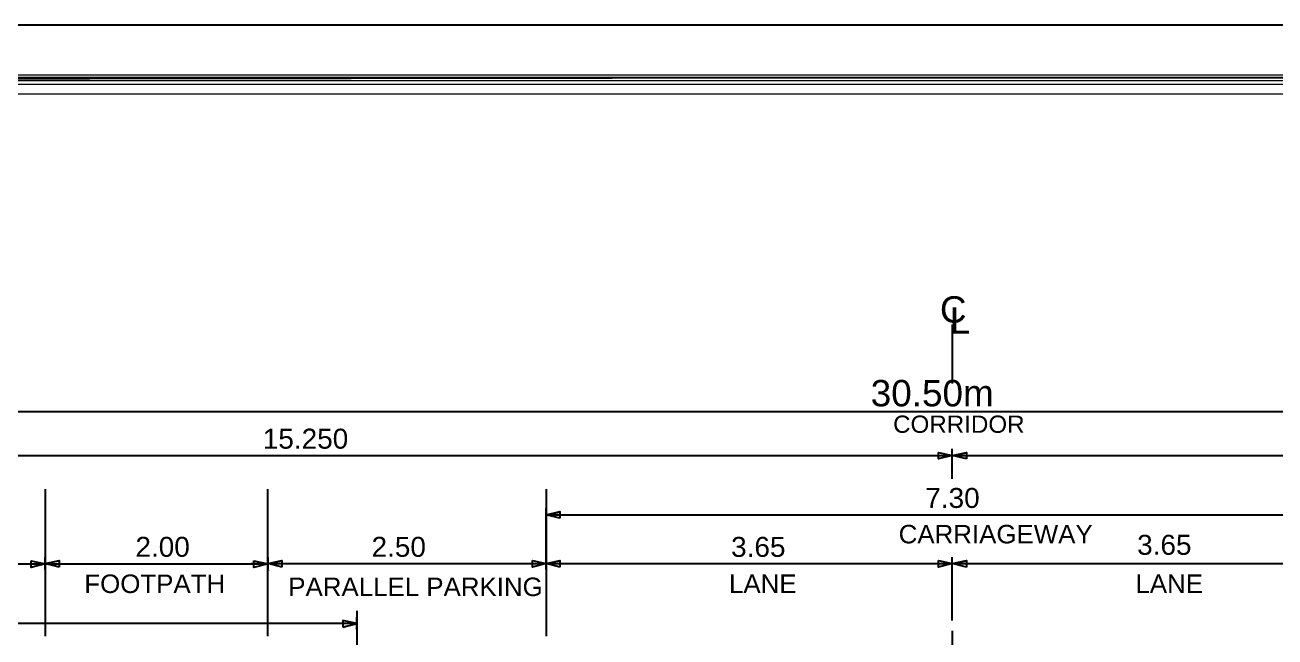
# Model space of a CAD drawing. Header units: inches. Extents: x 2 to 859, y 1 to 607.
# Drawn here: x 197.2 to 433, y 491.8 to 607.4 of the extents above; entities that cross this region are included whole.
import ezdxf

# ---------------------------------------------------------------- set-up
doc = ezdxf.new("R2010")
doc.units = ezdxf.units.IN
doc.header["$MEASUREMENT"] = 0
doc.layers.add('PDF_Geometry', color=7, linetype='Continuous', true_color=0x00b8b8)
doc.layers.add('PDF_Text', color=7, linetype='Continuous')
doc.styles.add('PDF Arial', font='arial.ttf')

msp = doc.modelspace()

# ---------------------------------------------------------------- linework, layer by layer
at = {"layer": 'PDF_Geometry', "color": 7, "lineweight": 25}
for points in [[(1.89, 607.38), (859.2, 607.38), (859.2, 210.07)], [(11.84, 597.43), (849.25, 597.43), (849.25, 210.07)], [(372.14, 550.8), (372.14, 539.67)], [(51.91, 534.41), (692.44, 534.41)], [(51.91, 526.08), (372.14, 526.08)], [(369.54, 526.67), (372.14, 526.08), (369.54, 525.43), (369.54, 526.67)], [(372.14, 527.32), (372.14, 527.32)], [(372.14, 521.66), (372.14, 527.32)], [(374.81, 525.43), (372.14, 526.08), (374.81, 526.67), (374.81, 525.43)], [(372.14, 526.08), (692.44, 526.08)], [(200.97, 519.71), (200.97, 492)], [(242.98, 519.71), (242.98, 492)], [(295.53, 519.71), (295.53, 492)], [(295.53, 519.71), (295.53, 492)], [(242.98, 515.94), (242.98, 499.94)], [(295.53, 506.9), (295.53, 516.13)], [(298.13, 514.25), (295.53, 514.9), (298.13, 515.48), (298.13, 514.25)], [(295.53, 514.9), (448.82, 514.9)], [(51.91, 505.6), (242.98, 505.6)], [(198.37, 506.18), (201.03, 505.6), (198.37, 504.95), (198.37, 506.18)], [(201.03, 504.55), (201.03, 506.9)], [(203.63, 505.01), (201.03, 505.66), (203.63, 506.25), (203.63, 505.01)], [(239.86, 505.66), (295.53, 505.66)], [(240.38, 506.18), (243.05, 505.6), (240.38, 504.95), (240.38, 506.18)], [(243.05, 504.55), (243.05, 506.9)], [(245.65, 505.01), (243.05, 505.66), (245.65, 506.25), (245.65, 505.01)], [(292.93, 506.25), (295.53, 505.66), (292.93, 505.01), (292.93, 506.25)], [(295.53, 504.55), (295.53, 506.9)], [(298.13, 505.01), (295.53, 505.66), (298.13, 506.25), (298.13, 505.01)], [(295.53, 505.66), (372.14, 505.66)], [(369.54, 506.25), (372.14, 505.66), (369.54, 505.01), (369.54, 506.25)], [(372.14, 494.93), (372.14, 506.9)], [(374.81, 505.01), (372.14, 505.66), (374.81, 506.25), (374.81, 505.01)], [(372.14, 505.66), (448.82, 505.66)], [(201.03, 504.42), (201.03, 504.36)], [(243.05, 504.42), (243.05, 504.36)], [(259.83, 496.75), (259.83, 490.05)], [(259.83, 493.24), (259.83, 495.58)], [(259.83, 495.58), (259.83, 495.58)], [(259.83, 494.34), (51.91, 494.34)], [(257.16, 493.69), (259.83, 494.34), (257.16, 494.93), (257.16, 493.69)], [(372.14, 492.98), (372.14, 487.06)]]:
    msp.add_lwpolyline(points, dxfattribs=at)
at = {"layer": 'PDF_Geometry', "color": 7, "lineweight": 0}
for points in [[(849.77, 597.95), (12.36, 596.91), (11.32, 597.95), (849.77, 597.95)], [(848.73, 596.91), (849.77, 597.95), (12.36, 596.91), (848.73, 596.91)], [(703.35, 12.88), (13.86, 12.88), (13.86, 596.19), (743.17, 596.19), (743.17, 210.07)], [(15.68, 304.63), (741.68, 304.63), (741.68, 594.3), (15.68, 594.3), (15.68, 304.63)], [(198.37, 506.18), (198.37, 505.08), (201.03, 505.6), (198.37, 506.18)], [(198.37, 504.95), (198.37, 505.08), (201.03, 505.6), (198.37, 504.95)], [(198.37, 504.95), (198.37, 504.95), (198.37, 505.08), (198.37, 504.95)], [(203.63, 506.25), (201.03, 505.66), (203.63, 506.12), (203.63, 506.25)], [(201.03, 505.66), (203.63, 506.12), (203.63, 505.01), (201.03, 505.66)], [(240.38, 506.18), (240.38, 505.08), (243.05, 505.6), (240.38, 506.18)], [(240.38, 505.08), (243.05, 505.6), (240.38, 504.95), (240.38, 505.08)], [(245.65, 506.25), (243.05, 505.66), (245.65, 506.12), (245.65, 506.25)], [(243.05, 505.66), (245.65, 506.12), (245.65, 505.01), (243.05, 505.66)]]:
    msp.add_lwpolyline(points, dxfattribs=at)
at = {"layer": 'PDF_Geometry', "color": 3, "lineweight": 0}
for points in [[(369.54, 526.67), (369.54, 525.56), (372.14, 526.08), (369.54, 526.67)], [(369.54, 526.67), (372.14, 526.08), (372.14, 526.08), (369.54, 526.67)], [(369.54, 525.56), (372.14, 526.08), (369.54, 525.43), (369.54, 525.56)], [(374.81, 526.67), (372.14, 526.08), (374.81, 526.54), (374.81, 526.67)], [(372.14, 526.08), (374.81, 526.54), (374.81, 525.43), (372.14, 526.08)], [(298.13, 515.48), (295.53, 514.9), (298.13, 515.35), (298.13, 515.48)], [(295.53, 514.9), (298.13, 515.35), (298.13, 514.25), (295.53, 514.9)], [(292.93, 506.25), (292.93, 505.14), (295.53, 505.66), (292.93, 506.25)], [(292.93, 505.14), (295.53, 505.66), (292.93, 505.01), (292.93, 505.14)], [(298.13, 506.25), (295.53, 505.66), (298.13, 506.12), (298.13, 506.25)], [(295.53, 505.66), (298.13, 506.12), (298.13, 505.01), (295.53, 505.66)], [(369.54, 506.25), (369.54, 505.14), (372.14, 505.66), (369.54, 506.25)], [(369.54, 505.14), (372.14, 505.66), (369.54, 505.01), (369.54, 505.14)], [(374.81, 506.25), (372.14, 505.66), (374.81, 506.12), (374.81, 506.25)], [(372.14, 505.66), (374.81, 506.12), (374.81, 505.01), (372.14, 505.66)], [(257.16, 494.93), (257.16, 493.82), (259.83, 494.34), (257.16, 494.93)], [(257.16, 493.82), (259.83, 494.34), (257.16, 493.69), (257.16, 493.82)]]:
    msp.add_lwpolyline(points, dxfattribs=at)

# ---------------------------------------------------------------- texts
at = {"layer": 'PDF_Text', "attachment_point": 7, "style": 'PDF Arial'}
for s, insert, char_height in [('\\W1.001176;C', (369.82, 551.1), 4.9813), ('\\W1.001329;L', (371.68, 549.1), 4.9813), ('\\W1.000732;30.50m', (356.76, 535.29), 4.9813), ('\\W1.000956;CORRIDOR', (360.99, 530.32), 3.2588), ('\\W1.001055;15.250', (242.06, 527.32), 3.7709), ('\\W1.001067;7.30', (367.06, 516.13), 3.7709), ('\\W1.000807;CARRIAGEWAY', (362.04, 509.44), 3.4915), ('\\W1.000887;2.00', (218.03, 506.9), 3.7709), ('\\W1.000887;2.50', (262.58, 506.9), 3.7709), ('\\W1.001220;3.65', (330.42, 506.89), 3.7709), ('\\W1.001220;3.65', (407.03, 507.28), 3.7709), ('\\W1.000779;FOOTPATH', (208.39, 500.07), 3.4915), ('\\W1.000809;PARALLEL PARKING', (246.87, 499.49), 3.4915), ('\\W1.000748;LANE', (330.03, 500.13), 3.4915), ('\\W1.000748;LANE', (406.71, 500.13), 3.4915)]:
    msp.add_mtext(s, dxfattribs=dict(at, insert=insert, char_height=char_height))

doc.saveas('drawing.dxf')
